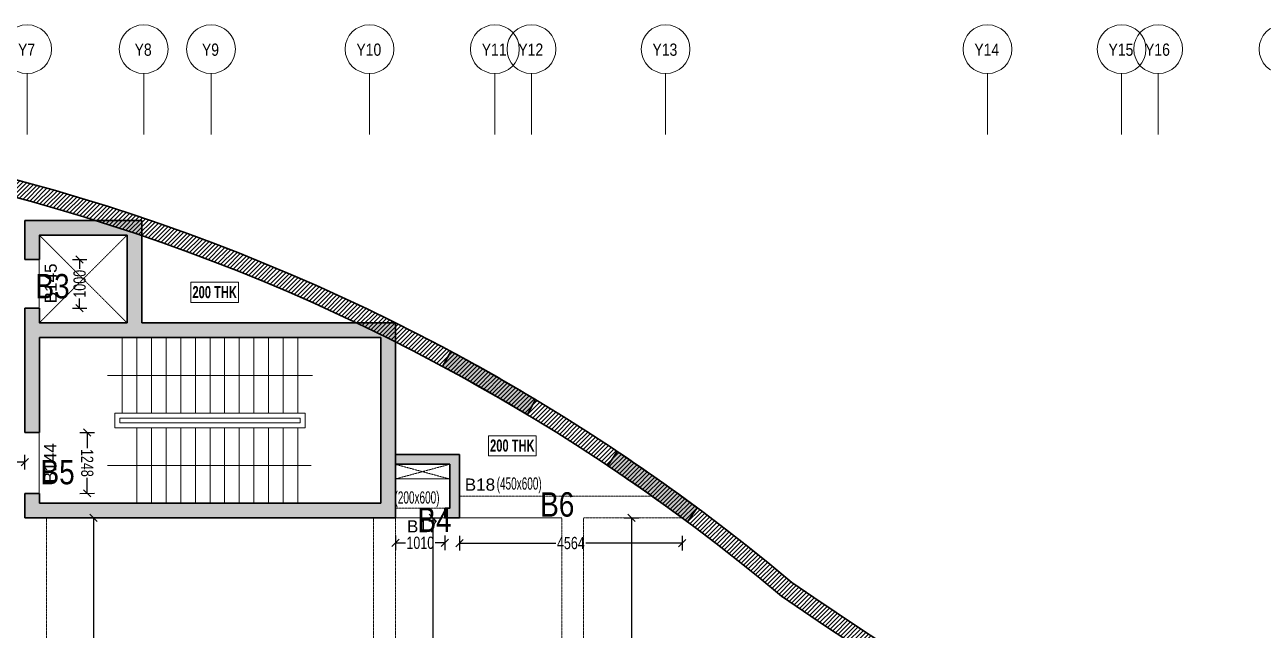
# Model space of a CAD drawing. Header units: millimetres. Extents: x 1 to 75736, y 43 to 63537.
# Drawn here: x 22072 to 47464, y 51121 to 63537 of the extents above; entities that cross this region are included whole.
import ezdxf
from ezdxf.enums import TextEntityAlignment as Align

# ---------------------------------------------------------------- set-up
doc = ezdxf.new("R2010")
doc.units = ezdxf.units.MM
doc.linetypes.add('Grid Line', pattern=[2222.5, 1270, -317.4999999999999, 317.4999999999999, -317.4999999999999])
doc.linetypes.add('HIDDEN', pattern=[0.375, 0.25, -0.125])
for name, color, linetype, lineweight in [('A-ANNO-DIMS', 8, 'Continuous', 15), ('A-DETL-MISC', 35, 'Continuous', 15), ('A-FLOR-IDEN', 11, 'Continuous', 9), ('A-GRIDS', 8, 'Continuous', 9), ('A-HIDD-ABVE', 8, 'HIDDEN', 20), ('S-BEAM', 7, 'Continuous', 18), ('S-BEAM-IDEN', 2, 'Continuous', 9), ('S-COL HATCH', 9, 'Continuous', 0), ('S-COLS', 5, 'Continuous', 35), ('S-GRIDS', 8, 'Continuous', 9)]:
    doc.layers.add(name, color=color, linetype=linetype, lineweight=lineweight)
for name, color, linetype in [('Abhinav working', 6, 'Continuous'), ('Beam Nos', 7, 'Continuous'), ('changes', 7, 'Continuous')]:
    doc.layers.add(name, color=color, linetype=linetype)
doc.styles.add('Arial Narrow', font='ARIALN.TTF', dxfattribs={"height": 399.9999999999996})
doc.styles.add('Dim.s & Anno.(Misc.)', font='ARIALN.TTF')
doc.styles.add('SC-BBS1', font='SansSerif')
doc.styles.add('SOBHA', font='swisscl.ttf')
doc.styles.add('Swis721 LtCn BT', font='swisscl.ttf', dxfattribs={"width": 0.9, "height": 233.3551617873649})
doc.styles.add('Swis721 LtCn BT_B', font='', dxfattribs={"width": 0.9, "height": 246.9183359013865})
doc.styles.get('Swis721 LtCn BT_B').set_extended_font_data('Swis721 LtCn BT', bold=True)
doc.dimstyles.new('A-GFC-100', dxfattribs={"dimscale": 100, "dimtxt": 1.75, "dimasz": 1.5, "dimexe": 1.5, "dimexo": 0, "dimgap": 1, "dimtad": 1, "dimdsep": 46, "dimtxsty": 'Dim.s & Anno.(Misc.)', "dimblk": 'ARCHTICK', "dimcen": 0, "dimdle": 1.5, "dimclrd": 256, "dimclre": 8, "dimclrt": 6, "dimazin": 2, "dimtfac": 1, "dimtix": 1, "dimtmove": 2, "dimatfit": 3, "dimfxl": 1, "dimtolj": 1, "dimlwd": -1, "dimlwe": 9, "dimarcsym": 0})
doc.dimstyles.new('S-100', dxfattribs={"dimscale": 100, "dimtxt": 2.5, "dimasz": 1.5, "dimexe": 1.5, "dimexo": 1.5, "dimgap": 0.1, "dimtad": 0, "dimdec": 0, "dimrnd": 0.0005, "dimzin": 0, "dimdsep": 46, "dimtxsty": 'SOBHA', "dimblk": 'OBLIQUE', "dimcen": 0.09, "dimclrd": 8, "dimclre": 8, "dimclrt": 6, "dimadec": 0, "dimazin": 0, "dimtfac": 1, "dimtdec": 0, "dimtofl": 0, "dimtmove": 0, "dimatfit": 3, "dimfxl": 1.5, "dimfxlon": 1, "dimtolj": 1, "dimtzin": 0, "dimlwd": -1, "dimlwe": -1, "dimarcsym": 0})

# ---------------------------------------------------------------- blocks, each defined once
blk = doc.blocks.new('_ARCHTICK')
at = {"color": 0, "linetype": 'ByBlock', "const_width": 0.15}
blk.add_lwpolyline([(-0.5, -0.5), (0.5, 0.5)], dxfattribs=at)
blk = doc.blocks.new('A$C89844c14')
at = {"layer": 'S-COL HATCH', "transparency": 33554687}
h = blk.add_hatch(dxfattribs=at)
h.set_pattern_fill('ANSI31', color=256, scale=500)
h.set_pattern_definition([(45, (-31243118.95039071, 21573255.04475099), (-44.19417382415922, 44.19417382415922), [])])
edge = h.paths.add_edge_path()
edge.add_line((-12641.36437787861, -10574.03004626185), (46763.39400777965, -10574.03004626185))
edge.add_line((46763.39400777965, -10574.03004626185), (50158.63604889065, -10423.83620051294))
edge.add_line((50158.63604889065, -10423.83620051294), (50158.63604889065, 18363.45195051283))
edge.add_arc((65986.83610693365, 101151.7779547721), 84287.8332837242, 235.3318360843077, 259.1763076908551, ccw=False)
edge.add_arc((-8442.753611341119, 269.379661232233), 41199.68046838963, 49.9961516128636, 101.0852321286915)
edge.add_line((-16364.17637338489, 40700.36693736166), (-15223.62516012043, 21151.17039509863))
edge.add_line((-15223.62516012043, 21151.17039509863), (-12641.36437787861, 21151.17039486021))
edge.add_line((-12641.36437787861, 21151.17039486021), (-12641.36437787861, -10574.03004626185))
edge = h.paths.add_edge_path(flags=16)
edge.add_line((-12291.36437835544, -10224.03004578501), (46755.65639505535, -10224.03004578501))
edge.add_line((46755.65639505535, -10224.03004578501), (49808.63604841381, -10088.97671297937))
edge.add_line((49808.63604841381, -10088.97671297937), (49808.63604841381, 18074.53277989477))
edge.add_arc((65986.83610427752, 101151.777949918), 84637.83327854906, 235.3207608542366, 258.9803174311657, ccw=False)
edge.add_arc((-8442.753610882908, 269.3796631880104), 40849.68046623029, 49.97334944151059, 100.6567920093794)
edge.add_line((-15996.90336217731, 40414.50658699125), (-14893.4499033913, 21501.17039509863))
edge.add_line((-14893.4499033913, 21501.17039509863), (-12291.36437835544, 21501.17039462179))
edge.add_line((-12291.36437835544, 21501.17039462179), (-12291.36437835544, -10224.03004578501))
h = blk.add_hatch(color=256, dxfattribs=at)
h.dxf.hatch_style = 1
h.paths.add_polyline_path([(9116.98672829941, 37152.32847986743), (4718.410191729665, 37152.32847986743), (4718.410191729665, 38940.81823940575, 0.0061394084809778), (3764.870239019394, 39252.32868109271), (2318.410443499685, 39252.32868109271), (2318.410355761647, 38452.32847986743), (2618.410192206502, 38452.32847986743), (2618.410192206502, 38952.32868109271), (4418.410191729665, 38952.32868109271), (4418.410191729665, 37152.32847986743), (2618.410192206502, 37152.32847986743), (2618.410192206502, 37452.32847986743), (2318.410271838307, 37452.32847986743), (2318.410166934133, 34902.32847986743), (2618.410191729665, 34902.32847986743), (2618.410191729665, 36852.32847986743), (9618.410192206504, 36852.32847986743), (9618.410192206504, 33452.32847962901), (2618.410191729665, 33452.32847962901), (2618.410191729665, 33652.32847986743), (2318.410192206502, 33652.32847986743), (2318.410192206502, 33152.32847962901), (9918.41019268334, 33152.32847962901), (9918.41019268334, 36759.98198723793, 0.005461092932289)])
h = blk.add_hatch(color=256, dxfattribs=at)
h.dxf.hatch_style = 1
h.paths.add_polyline_path([(4718.410191729665, 39252.32868109271), (3764.870239019394, 39252.32868109271, -0.0061394084809777), (4718.410191729665, 38940.81823940575)])
h = blk.add_hatch(color=256, dxfattribs=at)
h.dxf.hatch_style = 1
h.paths.add_polyline_path([(9916.488125164064, 37152.32847986743), (9116.98672829941, 37152.32847986743, -0.0054610929322891), (9918.41019268334, 36759.98198723793)])
h = blk.add_hatch(color=256, dxfattribs=at)
h.dxf.hatch_style = 1
h.paths.add_polyline_path([(11048.92116140947, 36566.86073822156), (10883.09765475243, 36258.63587787375, -0.0119099194119703), (12621.80857507884, 35269.11350852624), (12787.81885411963, 35577.68553232029, 0.011811406777988)])
h = blk.add_hatch(color=256, dxfattribs=at)
h.dxf.hatch_style = 1
h.paths.add_polyline_path([(11228.40951917693, 34451.18865903467), (9918.410194970667, 34451.16267657652), (9918.412713244557, 34251.15960171819), (11028.40955301747, 34251.18161733449), (11028.44738690555, 33351.16267636418), (10928.43067152798, 33351.18271977827), (10928.43461797759, 33152.32848249003), (11228.43530390039, 33151.15871177241), (11228.4095191732, 33351.16267636791)])
h = blk.add_hatch(color=256, dxfattribs=at)
h.dxf.hatch_style = 1
h.paths.add_polyline_path([(14465.38931171223, 34513.35306438059), (14270.55549418181, 34222.59580556676, -0.0119099194350363), (15905.50230845436, 33069.67815620452), (16100.55556829646, 33360.76290838793, 0.0118114067623344)])
at = {"layer": 'S-COLS'}
for p, q in [((4718.410191729665, 39252.32868109271, 5.384398549e-07), (2318.410443499685, 39252.32868109271, 3.28693309e-07)), ((4718.410191729665, 37152.32847986743, 2.087540928e-07), (4718.410191729665, 39252.32868109271, 5.384398549e-07)), ((2618.410192206502, 38952.32868109271), (4418.410191729665, 38952.32868109271, 5.384398549e-07)), ((4418.410191729665, 37152.32847986743, 2.087540928e-07), (4418.410191729665, 38952.32868109271, 5.384398549e-07)), ((4418.410191729665, 37152.32847986743, 2.087540928e-07), (2618.410192206502, 37152.32847986743)), ((9918.41019268334, 37152.32847986743), (4718.410191729665, 37152.32847986743, 2.087540928e-07)), ((9918.41019268334, 33152.32847962901), (9918.41019268334, 37152.32847986743)), ((2618.410191729665, 36852.32847986743), (9618.410192206504, 36852.32847986743)), ((2618.410191729665, 34902.32847986743), (2618.410191729665, 36852.32847986743)), ((9618.410192206504, 36852.32847986743), (9618.410192206504, 33452.32847962901)), ((2318.410192206502, 34902.32847986743), (2618.410191729665, 34902.32847986743)), ((2318.410192206502, 33652.32847986743), (2318.410192206502, 33152.32847962901)), ((2618.410191729665, 33652.32847986743), (2318.410192206502, 33652.32847986743)), ((2618.410191729665, 33452.32847962901), (2618.410191729665, 33652.32847986743)), ((9618.410192206504, 33452.32847962901), (2618.410191729665, 33452.32847962901)), ((2318.410192206502, 33152.32847962901), (9918.41019268334, 33152.32847962901))]:
    blk.add_line(p, q, dxfattribs=at)
for points, elevation in [([(-12641.36437787861, -10574.03004626185), (46763.39400777965, -10574.03004626185), (50158.63604889065, -10423.83620051294), (50158.63604889065, 18363.45195051283, -0.104418166803797), (18042.01030120998, 31828.38711067289, 0.2266855225477514), (-16364.17637338489, 40700.36693736166), (-15223.62516012043, 21151.17039509863), (-12641.36437787861, 21151.17039486021)], -9.701837e-10), ([(-12291.36437835544, -10224.03004578501), (46755.65639505535, -10224.03004578501), (49808.63604841381, -10088.97671297937), (49808.63604841381, 18074.53277989477, -0.1036025941680122), (17829.4674840942, 31549.83351107687, 0.2248253873117498), (-15996.90336217731, 40414.50658699125), (-14893.4499033913, 21501.17039509863), (-12291.36437835544, 21501.17039462179)], -3.2951e-10)]:
    blk.add_lwpolyline(points, format="xyb", close=True, dxfattribs=dict(at, elevation=elevation))
at = {"layer": 'S-COLS', "elevation": -9.924532e-10}
for points in [[(2618.410192206502, 38952.32868109271), (2618.410192206502, 38452.32847986743), (2318.410355761647, 38452.32847986743), (2318.410443499685, 39252.32868109271)], [(2618.410192206502, 37152.32847986743), (2618.410192206502, 37452.32847986743), (2318.410271838307, 37452.32847986743), (2318.410166934133, 34902.32851753757)], [(9918.410194970667, 34451.16267657652), (11228.40951917693, 34451.18865903467), (11228.4095191732, 33351.16267636791), (11228.43530390039, 33151.15871177241), (10928.43461797759, 33152.32848249003), (10928.43067152798, 33351.18271977827), (11028.44738690555, 33351.16267636418), (11028.40955301747, 34251.18161733449), (9918.412713244557, 34251.15960171819), (9918.410194970667, 34451.16267657652)]]:
    blk.add_lwpolyline(points, dxfattribs=at)
at = {"layer": 'S-COLS', "elevation": -8.166589e-10}
for points in [[(12787.81885708123, 35577.6855305396, 0.011811406798394), (11048.92116140947, 36566.86073822156), (10883.09765475243, 36258.63587787375, -0.0119099194119703), (12621.80857507884, 35269.11350852624), (12787.81885428726, 35577.68553263322)], [(14465.38931160793, 34513.35306422413), (14270.55549418181, 34222.59580556676, -0.0119099194350363), (15905.50230845436, 33069.67815620452), (16100.55556829646, 33360.76290838793, 0.0118114067829311), (14465.38930881396, 34513.35306632147)]]:
    blk.add_lwpolyline(points, format="xyb", dxfattribs=at)
blk = doc.blocks.new('Grid - Type 1 Structural-6743905-9TH FLOOR LVL')
at = {"layer": 'A-GRIDS'}
blk.add_circle((0, 0), 4.000000000000003, dxfattribs=at)
blk = doc.blocks.new('A$C45bf0ae9')
at = {"layer": 'S-GRIDS', "linetype": 'Grid Line'}
for p, q in [((2364.999999999946, 41014.02994187338), (2364.999999999949, 42264.02994187338)), ((4754.999999999942, 41014.02994187338), (4754.999999999942, 42264.02994187338)), ((6134.999999999949, 41014.02994187338), (6134.999999999949, 42264.02994187338)), ((9384.999999999953, 41014.02994187338), (9384.999999999953, 42264.02994187338)), ((11954.99999999996, 41014.02994187336), (11954.99999999996, 42264.02994187336)), ((12704.99999999994, 41014.02994187336), (12704.99999999994, 42264.02994187336)), ((15454.99999999994, 41014.02994187335), (15454.99999999994, 42264.02994187336)), ((22055.00000000005, 41014.02994187335), (22055.00000000005, 42264.02994187335)), ((24805.00000000005, 41014.02994187333), (24805.00000000005, 42264.02994187333)), ((25555.00000000003, 41014.02994187333), (25555.00000000003, 42264.02994187333))]:
    blk.add_line(p, q, dxfattribs=at)
at = {"layer": 'A-GRIDS', "xscale": 124.9999999999999, "yscale": 124.9999999999999, "zscale": 124.9999999999999}
for p in [(2364.999999999942, 42764.02994187336), (4754.999999999937, 42764.02994187336), (6134.999999999945, 42764.02994187336), (9384.999999999942, 42764.02994187336), (11954.99999999995, 42764.02994187335), (12704.99999999993, 42764.02994187335), (15454.99999999993, 42764.02994187333), (22055.00000000004, 42764.02994187333), (24805.00000000003, 42764.02994187332), (25555.00000000002, 42764.02994187332), (28125.00000000003, 42764.02994187332)]:
    blk.add_blockref('Grid - Type 1 Structural-6743905-9TH FLOOR LVL', p, dxfattribs=at)
at = {"layer": 'A-GRIDS', "lineweight": 18, "char_height": 249.9999999999999, "attachment_point": 1, "style": 'Arial Narrow'}
for s, insert, width in [('Y7', (2178.597413103751, 42878.53991948889), 440.9281249999996), ('Y8', (4568.597413103744, 42878.53991948889), 440.9281249999996), ('Y9', (5948.597413103751, 42878.53991948889), 440.9281249999996), ('Y10', (9116.09741310375, 42878.53991948889), 641.3499999999995), ('Y11', (11686.09741310376, 42878.53991948887), 641.3499999999995), ('Y12', (12436.09741310373, 42878.53991948887), 641.3499999999995), ('Y13', (15186.09741310374, 42878.53991948887), 641.3499999999995), ('Y14', (21786.09741310384, 42878.53991948885), 641.3499999999995), ('Y15', (24536.09741310383, 42878.53991948885), 641.3499999999995), ('Y16', (25286.09741310382, 42878.53991948885), 641.3499999999995)]:
    blk.add_mtext(s, dxfattribs=dict(at, insert=insert, width=width))
blk = doc.blocks.new('_OBLIQUE')
at = {"color": 0, "linetype": 'ByBlock'}
blk.add_line((-0.5, -0.5), (0.5, 0.5), dxfattribs=at)
blk = doc.blocks.new('*D209')
at = {"layer": 'changes', "color": 8, "transparency": 16777216}
for p, q in [((23047.41909797872, 58725.84576018049), (23347.41909797872, 58725.84576018049)), ((23197.41909797872, 58725.84576018049), (23197.41909797872, 58529.66948232991)), ((23197.41909797872, 57725.8457601805), (23197.41909797872, 57922.02203803109)), ((23047.41909797872, 57725.8457601805), (23347.41909797872, 57725.8457601805))]:
    blk.add_line(p, q, dxfattribs=at)
at = {"layer": 'Defpoints', "color": 0, "transparency": 16777216}
for p in [(22376.39071746552, 58725.84576018049), (22376.39071746552, 57725.8457601805), (23197.41909797872, 57725.8457601805)]:
    blk.add_point(p, dxfattribs=at)
at = {"layer": 'changes', "color": 8, "transparency": 16777216, "xscale": 150, "yscale": 150, "zscale": 150}
for p, rotation in [((23197.41909797872, 58725.84576018049), 90), ((23197.41909797872, 57725.8457601805), 270)]:
    blk.add_blockref('_OBLIQUE', p, dxfattribs=dict(at, rotation=rotation))
at = {"layer": 'changes', "color": 6, "transparency": 16777216, "insert": (23197.41909797873, 58225.84576018048), "char_height": 250, "attachment_point": 5, "rotation": 90, "style": 'SOBHA'}
blk.add_mtext('\\A1;1000', dxfattribs=at)
blk = doc.blocks.new('*D210')
at = {"layer": 'changes', "color": 8, "transparency": 16777216}
for p, q in [((29676.39071794235, 53063.44264121618), (29676.39071794235, 52763.44264121618)), ((29676.39071794235, 52913.44264121618), (29877.57920844007, 52913.44264121618)), ((30686.4151432366, 52913.44264121618), (30485.22665273888, 52913.44264121618)), ((30686.4151432366, 53063.44264121618), (30686.4151432366, 52763.44264121618))]:
    blk.add_line(p, q, dxfattribs=at)
at = {"layer": 'Defpoints', "color": 0, "transparency": 16777216}
for p in [(29676.39071794235, 53425.84575994205), (30686.4151432366, 53425.84576280307), (30686.4151432366, 52913.44264121618)]:
    blk.add_point(p, dxfattribs=at)
at = {"layer": 'changes', "color": 8, "transparency": 16777216, "xscale": 150, "yscale": 150, "zscale": 150, "rotation": 180}
blk.add_blockref('_OBLIQUE', (29676.39071794235, 52913.44264121618), dxfattribs=at)
at = {"layer": 'changes', "color": 8, "transparency": 16777216, "xscale": 150, "yscale": 150, "zscale": 150}
blk.add_blockref('_OBLIQUE', (30686.4151432366, 52913.44264121618), dxfattribs=at)
at = {"layer": 'changes', "color": 6, "transparency": 16777216, "insert": (30181.40293058948, 52913.44264121618), "char_height": 250, "attachment_point": 5, "style": 'SOBHA'}
blk.add_mtext('\\A1;1010', dxfattribs=at)
blk = doc.blocks.new('*D211')
at = {"layer": 'changes', "color": 8, "transparency": 16777216}
for p, q in [((23198.86153274818, 55176.0610373402), (23498.86009886091, 55176.98857726045)), ((23348.86081580454, 55176.52480730032), (23349.85072752258, 54856.3530394836)), ((23352.71835040682, 53928.86438412582), (23351.72843868879, 54249.03615194255)), ((23202.71906735046, 53928.4006141657), (23502.71763346319, 53929.32815408595))]:
    blk.add_line(p, q, dxfattribs=at)
at = {"layer": 'Defpoints', "color": 0, "transparency": 16777216}
for p in [(22372.53318238638, 55173.50618335496), (22376.39071698867, 53925.84576018046), (23352.71835040682, 53928.86438412582)]:
    blk.add_point(p, dxfattribs=at)
at = {"layer": 'changes', "color": 8, "transparency": 16777216, "xscale": 150, "yscale": 150, "zscale": 150}
for p, rotation in [((23348.86081580454, 55176.52480730032), 90.17714735810092), ((23352.71835040682, 53928.86438412582), 270.1771473581009)]:
    blk.add_blockref('_OBLIQUE', p, dxfattribs=dict(at, rotation=rotation))
at = {"layer": 'changes', "color": 6, "transparency": 16777216, "insert": (23350.78958310569, 54552.69459571308), "char_height": 250, "attachment_point": 5, "rotation": 270.1771473581009, "style": 'SOBHA'}
blk.add_mtext('\\A1;1248', dxfattribs=at)
blk = doc.blocks.new('*D212')
at = {"layer": 'changes', "color": 8, "transparency": 16777216}
for p, q in [((30986.32198867532, 53058.54284543241), (30986.24509822014, 52758.54285528598)), ((30986.28354344772, 52908.54285035919), (32958.90904347448, 52908.03726343396)), ((35550.48603038, 52907.3730382983), (33577.86053035326, 52907.87862522355)), ((35550.52447560759, 53057.37303337152), (35550.44758515241, 52757.37304322508))]:
    blk.add_line(p, q, dxfattribs=at)
at = {"layer": 'Defpoints', "color": 0, "transparency": 16777216}
for p in [(30986.41582915941, 53424.67599208545), (35550.61831609168, 53423.50618002456), (35550.48603038, 52907.3730382983)]:
    blk.add_point(p, dxfattribs=at)
at = {"layer": 'changes', "color": 8, "transparency": 16777216, "xscale": 150, "yscale": 150, "zscale": 150}
for p, rotation in [((30986.28354344772, 52908.54285035919), 179.9853150046176), ((35550.48603038, 52907.3730382983), 359.9853150046176)]:
    blk.add_blockref('_OBLIQUE', p, dxfattribs=dict(at, rotation=rotation))
at = {"layer": 'changes', "color": 6, "transparency": 16777216, "insert": (33268.38478691387, 52907.95794432875), "char_height": 250, "attachment_point": 5, "rotation": 359.9853150046176, "style": 'SOBHA'}
blk.add_mtext('\\A1;4564', dxfattribs=at)
blk = doc.blocks.new('*D213')
at = {"layer": 'changes', "color": 8, "transparency": 16777216}
for p, q in [((34363.67225169401, 53423.50618002459), (34663.67225169401, 53423.50618002459)), ((34513.67225169401, 53423.50618002459), (34513.67225169401, 50730.69166060173)), ((34513.67225169402, 47423.51278993381), (34513.67225169401, 50116.32730935666)), ((34363.67225169401, 47423.51278993381), (34663.67225169401, 47423.51278993381))]:
    blk.add_line(p, q, dxfattribs=at)
at = {"layer": 'Defpoints', "color": 0, "transparency": 16777216}
for p in [(33533.18614660958, 53423.50618002459), (33533.18614688153, 47423.51278993381), (34513.67225169402, 47423.51278993381)]:
    blk.add_point(p, dxfattribs=at)
at = {"layer": 'changes', "color": 8, "transparency": 16777216, "xscale": 150, "yscale": 150, "zscale": 150}
for p, rotation in [((34513.67225169401, 53423.50618002459), 90), ((34513.67225169402, 47423.51278993381), 270)]:
    blk.add_blockref('_OBLIQUE', p, dxfattribs=dict(at, rotation=rotation))
at = {"layer": 'changes', "color": 6, "transparency": 16777216, "insert": (34513.67225169402, 50423.50948497918), "char_height": 250, "attachment_point": 5, "rotation": 90, "style": 'SOBHA'}
blk.add_mtext('\\A1;6000', dxfattribs=at)
blk = doc.blocks.new('*D214')
at = {"layer": 'changes', "color": 8, "transparency": 16777216}
for p, q in [((30291.38205868389, 53423.50618211447), (30591.38205868389, 53423.50618211447)), ((30441.38205868389, 53423.50618211447), (30441.38205868389, 50730.69166164668)), ((30441.38205868389, 47423.51278993381), (30441.38205868389, 50116.3273104016)), ((30291.38205868389, 47423.51278993381), (30591.38205868389, 47423.51278993381))]:
    blk.add_line(p, q, dxfattribs=at)
at = {"layer": 'Defpoints', "color": 0, "transparency": 16777216}
for p in [(29672.53320747251, 53423.50618211447, 6.794862034e-07), (30441.38205868389, 53423.50618211447), (29672.53320774818, 47423.51278993381)]:
    blk.add_point(p, dxfattribs=at)
at = {"layer": 'changes', "color": 8, "transparency": 16777216, "xscale": 150, "yscale": 150, "zscale": 150}
for p, rotation in [((30441.38205868389, 53423.50618211447), 90), ((30441.38205868389, 47423.51278993381), 270)]:
    blk.add_blockref('_OBLIQUE', p, dxfattribs=dict(at, rotation=rotation))
at = {"layer": 'changes', "color": 6, "transparency": 16777216, "insert": (30441.3820586839, 50423.50948602412), "char_height": 250, "attachment_point": 5, "rotation": 90, "style": 'SOBHA'}
blk.add_mtext('\\A1;6000', dxfattribs=at)
blk = doc.blocks.new('*D215')
at = {"layer": 'changes', "color": 8, "transparency": 16777216}
for p, q in [((23332.62178133438, 53423.50618211447), (23632.62178133437, 53423.50618211447)), ((23482.62178133438, 53423.50618211447), (23482.62178133438, 50730.69166165041)), ((23482.62178133438, 47423.51278994126), (23482.62178133438, 50116.32731040533)), ((23332.62178133438, 47423.51278994126), (23632.62178133437, 47423.51278994126))]:
    blk.add_line(p, q, dxfattribs=at)
at = {"layer": 'Defpoints', "color": 0, "transparency": 16777216}
for p in [(22522.53320699566, 53423.50618211447, 6.794862034e-07), (22522.53320726761, 47423.51278994126), (23482.62178133438, 47423.51278994126)]:
    blk.add_point(p, dxfattribs=at)
at = {"layer": 'changes', "color": 8, "transparency": 16777216, "xscale": 150, "yscale": 150, "zscale": 150}
for p, rotation in [((23482.62178133438, 53423.50618211447), 90), ((23482.62178133438, 47423.51278994126), 270)]:
    blk.add_blockref('_OBLIQUE', p, dxfattribs=dict(at, rotation=rotation))
at = {"layer": 'changes', "color": 6, "transparency": 16777216, "insert": (23482.62178133439, 50423.50948602784), "char_height": 250, "attachment_point": 5, "rotation": 90, "style": 'SOBHA'}
blk.add_mtext('\\A1;6000', dxfattribs=at)
blk = doc.blocks.new('*D216')
at = {"layer": 'changes', "color": 8, "transparency": 16777216}
for p, q in [((16155.80133351313, 54418.16542048273), (16155.78937247897, 54718.16542024429)), ((22072.51146012174, 54418.40132038933), (22072.49949908758, 54718.40132015089)), ((16155.79535299605, 54568.16542036351), (18808.52459740827, 54568.2711849806)), ((22072.50547960466, 54568.40132027012), (19419.77623519243, 54568.29555565302))]:
    blk.add_line(p, q, dxfattribs=at)
at = {"layer": 'Defpoints', "color": 0, "transparency": 16777216}
for p in [(22072.50547960466, 54568.40132027012), (16155.82305854194, 53873.27034265813), (22072.53318515055, 53873.50624256474)]:
    blk.add_point(p, dxfattribs=at)
at = {"layer": 'changes', "color": 8, "transparency": 16777216, "xscale": 150, "yscale": 150, "zscale": 150}
for p, rotation in [((16155.79535299605, 54568.16542036351), 180.0022843892534), ((22072.50547960466, 54568.40132027012), 0.0022843892534296)]:
    blk.add_blockref('_OBLIQUE', p, dxfattribs=dict(at, rotation=rotation))
at = {"layer": 'changes', "color": 6, "transparency": 16777216, "insert": (19114.15041630035, 54568.28337031681), "char_height": 250, "attachment_point": 5, "rotation": 0.0022843892534319724, "style": 'SOBHA'}
blk.add_mtext('\\A1;5917', dxfattribs=at)
blk = doc.blocks.new('A$Cf8d4ec59')
at = {"layer": 'A-DETL-MISC'}
for p, q in [((-5300.000001907349, -5.0067901611e-06), (-5300.000001907349, -1550.005597352982)), ((-5000.000005722046, -5.0067901611e-06), (-5000.000005722046, -1550.005597352982)), ((-4700.000005722046, -5.0067901611e-06), (-4700.000005722046, -1550.005597352982)), ((-4400.000001907349, -5.0067901611e-06), (-4400.000001907349, -1550.005597352982)), ((-4100.000001907349, -5.0067901611e-06), (-4100.000001907349, -1550.005597352982)), ((-3800.000001907349, -5.0067901611e-06), (-3800.000001907349, -1550.005597352982)), ((-3500.000005722046, -5.0067901611e-06), (-3500.000005722046, -1550.005597352982)), ((-3200.000005722046, -5.0067901611e-06), (-3200.000005722046, -1550.005597352982)), ((-2900.000001907349, -5.0067901611e-06), (-2900.000001907349, -1550.005597352982)), ((-2600.000001907349, -5.0067901611e-06), (-2600.000001907349, -1550.005597352982)), ((-2300.000001907349, -5.0067901611e-06), (-2300.000001907349, -1549.994012117386)), ((-2000.000005722046, -5.0067901611e-06), (-2000.000005722046, -1549.994012117386)), ((-1700.000005722046, -5.0067901611e-06), (-1700.000005722046, -1549.994012117386)), ((-5000.000005722046, -3400.00000500679), (-5000.000005722046, -1850.005112886429)), ((-4700.000005722046, -3400.00000500679), (-4700.000005722046, -1850.004632234573)), ((-4400.000001907349, -3400.00000500679), (-4400.000001907349, -1850.00414776802)), ((-4100.000001907349, -3400.00000500679), (-4100.000001907349, -1850.003667116165)), ((-3800.000001907349, -3400.00000500679), (-3800.000001907349, -1850.003182649612)), ((-3500.000005722046, -3400.00000500679), (-3500.000005722046, -1850.002698183059)), ((-3200.000005722046, -3400.00000500679), (-3200.000005722046, -1850.002217531204)), ((-2900.000001907349, -3400.00000500679), (-2900.000001907349, -1850.001733064651)), ((-2600.000001907349, -3400.00000500679), (-2600.000001907349, -1850.001252412796)), ((-2300.000001907349, -3400.00000500679), (-2300.000001907349, -1850.000771760941)), ((-2000.000005722046, -3400.00000500679), (-2000.000005722046, -1850.000287294388)), ((-1700.000005722046, -3400.00000500679), (-1700.000005722046, -1850.000287294388))]:
    blk.add_line(p, q, dxfattribs=at)
for points in [[(-1550.000001907348, -1549.999802827835), (-1550.000001907348, -1849.999806642532), (-5450.000005722046, -1850.005597352981), (-5450.000005722046, -1550.005597352982)], [(-1650.000001907348, -1649.999943971634), (-1650.000001907348, -1749.999940156936), (-5350.000001907349, -1750.00546002388), (-5350.000001907349, -1650.00546002388)]]:
    blk.add_lwpolyline(points, close=True, dxfattribs=at)
at = {"layer": 'A-ANNO-DIMS', "ltscale": 500}
for points in [[(-1400.000001907348, -775.0005238056183), (-5600.001485824584, -774.9584209918976)], [(-5599.998933792114, -2624.961293458939), (-1424.103029251098, -2625.000146150589)]]:
    blk.add_leader(points, dimstyle='A-GFC-100', override={"dimasz": 0.002, "dimtad": 0, "dimfxl": 0.18, "dimarcsym": 1}, dxfattribs=at)

msp = doc.modelspace()

# ---------------------------------------------------------------- linework, layer by layer
at = {"layer": 'A-FLOR-IDEN', "color": 8, "flags": 128}
for points in [[(26454.42151200779, 58256.6108928312), (26454.42151200779, 57844.78549600657), (25476.92151200779, 57844.78549600657), (25476.92151200779, 58256.6108928312)], [(26454.42151200779, 58256.6108928312), (26454.42151200779, 57844.78549600657), (25476.92151200779, 57844.78549600657), (25476.92151200779, 58256.6108928312)], [(32557.05953897171, 55109.80376873803), (32557.05953897171, 54697.9783719134), (31579.55953897171, 54697.9783719134), (31579.55953897171, 55109.80376873803)], [(32557.05953897171, 55109.80376873803), (32557.05953897171, 54697.9783719134), (31579.55953897171, 54697.9783719134), (31579.55953897171, 55109.80376873803)]]:
    msp.add_lwpolyline(points, close=True, dxfattribs=at)
at = {"layer": 'A-HIDD-ABVE', "linetype": 'HIDDEN'}
for p, q in [((22370.17011960231, 59224.44031545785, -1.3217722e-09), (24170.1701214128, 57424.44011194524, -1.3217722e-09)), ((22370.17012188964, 57424.44011194524, -1.3217719e-09), (24170.17011912548, 59224.44031088319, 5.381105355e-07)), ((29670.17012007915, 54223.26947021749, -1.3217722e-09), (30780.16948041328, 54523.2932494123, -1.3217722e-09)), ((29670.17657401421, 54523.27123387423, -1.3217722e-09), (30780.17936312043, 54223.31895768534, -1.3178889e-09))]:
    msp.add_line(p, q, dxfattribs=at)
at = {"layer": 'S-BEAM'}
for p, q in [((22370.17011912548, 58723.27034133565, -1.3217722e-09), (22370.17014427119, 57723.27034737062, -1.3217722e-09)), ((22370.17011912548, 55173.27034718435, -1.3217722e-09), (22370.17014427119, 53923.27034718435, -1.3217722e-09)), ((29670.18057807916, 54223.27229692679, -1.3259082e-09), (30780.18209039428, 54223.31822070371, -1.3217722e-09))]:
    msp.add_line(p, q, dxfattribs=at)
at = {"layer": 'S-BEAM', "linetype": 'HIDDEN'}
for p, q in [((30980.19126442828, 53873.27430844199, -1.3217722e-09), (34929.56172699117, 53873.27430845689, -1.3217722e-09)), ((29670.17012007915, 53623.27430844199, -1.3217722e-09), (30680.38355495789, 53623.29431318756, -1.3217722e-09)), ((22520.17014401042, 47423.27695864704, 6.784172151e-07), (22520.17014373474, 53423.27034594383, 6.783402254e-07)), ((29220.17014448725, 47423.27695864704, 6.784172151e-07), (29220.17014421158, 53423.27034592893, 6.783402254e-07)), ((29670.17014448726, 47423.27695864704, 6.784172151e-07), (29670.17014421158, 53423.27034594383, 6.783402254e-07)), ((33080.82308361687, 47423.27697856244, -1.0726436e-09), (33080.82308334493, 53424.44011456784, -1.1496483e-09)), ((33530.82308334865, 53423.27034385395), (35548.25525283077, 53423.27034385395)), ((33530.82308361687, 47423.27697856244, -1.0726436e-09), (33530.82308334493, 53423.27034385767, -1.1496333e-09))]:
    msp.add_line(p, q, dxfattribs=at)
at = {"layer": 'S-BEAM', "ltscale": 250000}
msp.add_line((29670.17012236648, 53423.27034385021, -1.3217722e-09), (33080.82308334493, 53423.27034385395), dxfattribs=at)

# ---------------------------------------------------------------- block references
at = {"layer": 'Beam Nos'}
msp.add_blockref('A$C45bf0ae9', (19755.61705691748, 20273.28107674684), dxfattribs=at)
at = {"layer": 'S-BEAM-IDEN'}
msp.add_blockref('A$Cf8d4ec59', (29370.17460034423, 57123.27034647282, -1.2429527e-09), dxfattribs=at)
at = {"layer": 'S-COL HATCH', "color": 4}
msp.add_blockref('A$C89844c14', (19755.61746199809, 20273.28144414243), dxfattribs=at)

# ---------------------------------------------------------------- texts
at = {"layer": 'A-FLOR-IDEN', "color": 1, "char_height": 246.9183359013865, "width": 1154.999999999998, "attachment_point": 2, "line_spacing_factor": 0.9642671421142559, "style": 'Swis721 LtCn BT_B'}
for insert in [(25965.67151200779, 58178.56891127195), (25965.67151200779, 58178.56891127195), (32068.30953897171, 55031.76178717878), (32068.30953897171, 55031.76178717878)]:
    msp.add_mtext('200 THK', dxfattribs=dict(at, insert=insert))
at = {"layer": 'Abhinav working', "char_height": 500, "attachment_point": 1, "style": 'Dim.s & Anno.(Misc.)'}
for s, insert in [('B3', (22291.7306551338, 58425.76626895633)), ('B5', (22395.37458018221, 54614.27845273804)), ('B6', (32639.95153312021, 53950.33295547854)), ('B4', (30122.43596372016, 53633.54367809262))]:
    msp.add_mtext_dynamic_manual_height_columns(s, width=21149.24731493741, gutter_width=5423.504721549321, heights=[0], dxfattribs=dict(at, insert=insert))
at = {"layer": 'Beam Nos', "color": 3, "style": 'SC-BBS1'}
for s, p in [('B145', (22802.77873720609, 58234.51350115131, -1.1459779e-09)), ('B144', (22792.94217985504, 54548.85792131986))]:
    msp.add_text(s, height=250, rotation=90, dxfattribs=at).set_placement(p, align=Align.BOTTOM_CENTER)
for s, p in [('B18', (31404.76137715586, 53907.92366521697, -1.1459779e-09)), ('B17', (30219.76137715586, 53051.42366521698, -1.1459779e-09))]:
    msp.add_text(s, height=250, dxfattribs=at).set_placement(p, align=Align.BOTTOM_CENTER)
at = {"layer": 'S-BEAM-IDEN', "style": 'Swis721 LtCn BT', "width": 0.8}
for s, p in [('(450x600)', (31747.85664309569, 54004.77681537982, -1.5621085e-09)), ('(200x600)', (29652.87818277263, 53719.40257285428, -0.043657844796375))]:
    msp.add_text(s, height=250, rotation=359.9999999999997, dxfattribs=at).set_placement(p)

# ---------------------------------------------------------------- dimensions: what is measured, and where the dimension line sits
at = {"layer": 'changes'}
dim = msp.add_linear_dim(base=(23197.41909797872, 57725.8457601805, -1.5543074e-09), p1=(22376.39071746551, 58725.84576018047, -2.1384311e-09), p2=(22376.39071746551, 57725.84576018047, -2.1384311e-09), angle=90, dimstyle='S-100', dxfattribs=at)
dim.commit()
dim.dimension.update_dxf_attribs({"geometry": '*D209', "text_midpoint": (23197.41909797873, 58225.84576018048, -1.5543074e-09)})
for p1, p2, distance, picture, middle in [((22372.53318238639, 55173.50618335497, -1.7301017e-09), (22376.39071698867, 53925.84576018046, -2.1384311e-09), 976.3322999196581, '*D211', (23350.78958310569, 54552.69459571308, -1.5543074e-09)), ((16155.82305854194, 53873.27034265813, -1.1459779e-09), (22072.53318515055, 53873.50624256473), 694.8950782577023, '*D216', (19114.15041630035, 54568.28337031681, -1.5543074e-09)), ((22522.53320699566, 53423.50618211445, 6.779318959e-07), (22522.5332072676, 47423.51278994124), 960.08857406678, '*D215', (23482.62178133439, 50423.50948602784, -1.5543074e-09)), ((29676.39071794235, 53425.84575994205, -2.1384311e-09), (30686.4151432366, 53425.84576280307, -2.1384311e-09), -512.403121586889, '*D210', (30181.40293058948, 52913.44264121618, -1.5543074e-09)), ((29672.53320774817, 47423.51278993379), (29672.5332074725, 53423.50618211445, 6.779318959e-07), -768.8488512113872, '*D214', (30441.3820586839, 50423.50948602412, -1.5543074e-09)), ((30986.4158291594, 53424.67599208545, -2.1384311e-09), (35550.61831609168, 53423.50618002456), -516.1331586787771, '*D212', (33268.38478691387, 52907.95794432875, -1.5543074e-09)), ((33533.18614660957, 53423.50618002456, -1.0221509e-09), (33533.18614688151, 47423.51278993379), 980.4861048125094, '*D213', (34513.67225169402, 50423.50948497918, -1.5543074e-09))]:
    dim = msp.add_aligned_dim(p1=p1, p2=p2, distance=distance, dimstyle='S-100', dxfattribs=at)
    dim.commit()
    dim.dimension.update_dxf_attribs({"geometry": picture, "text_midpoint": middle})

doc.saveas('drawing.dxf')
